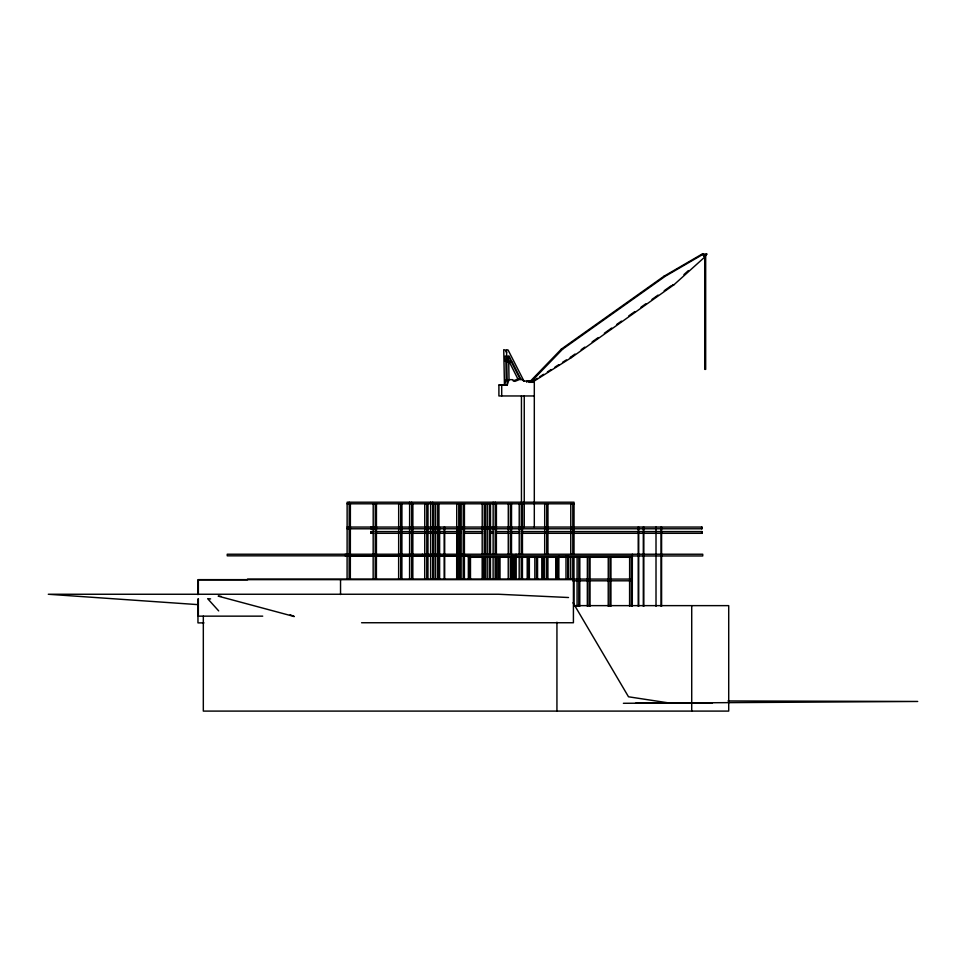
<?xml version="1.0" encoding="UTF-8"?>
<svg xmlns="http://www.w3.org/2000/svg" width="966" height="966" viewBox="0 0 966 966"><rect width="100%" height="100%" fill="white"/><g stroke="black" fill="none" stroke-linecap="round" stroke-linejoin="round"><path stroke-width="1.45" d="M529.61 382.307L529.61 381.22L523.922 381.027L520.71 379.034L517.909 379.034L509.372 362.045L505.93 362.214L506.208 379.662L504.445 384.963L498.903 385.084L498.903 395.963L534.307 395.963M509.01 379.662L512.548 379.662L514.793 381.413L520.71 379.034L512.173 362.045L508.744 362.214L509.01 379.662L507.247 384.963L498.903 385.084M706.291 254.094L704.721 256.497L704.721 369.362L705.675 369.362L705.675 255.29M706.617 254.094L704.721 256.497L702.391 254.094M529.283 382.307L561.343 349.124L663.908 276.288L702.065 254.094L706.943 254.094L704.721 256.497L702.717 254.094M530.6 382.307L562.659 349.124L665.224 276.288L703.381 254.094L705.385 256.497L674.039 284.692L571.474 357.529L532.242 382.307M683.916 274.622L688.396 270.589M575.048 354.051L570.157 357.529L571.474 357.529M581.146 349.716L584.816 347.12M592.134 341.916L598.244 337.581M604.342 333.246L611.671 328.042M616.562 324.576L621.44 321.11M628.769 315.906L634.867 311.571M640.977 307.236L645.856 303.759M651.965 299.424L658.063 295.089M664.173 290.754L671.503 285.55M532.194 381.51L537.253 378.31M539.789 376.716L543.58 374.313M547.384 371.922L551.175 369.519M554.967 367.116L558.771 364.725M562.562 362.322L566.366 359.92M513.175 380.93L517.909 379.034M623.396 703.296L917.7 701.461L728.002 700.954M635.507 703.248L712.437 703.031M704.069 256.497L705.385 256.497M663.908 276.288L665.224 276.288M672.722 284.692L674.039 284.692M561.343 349.124L562.659 349.124M506.208 379.662L507.536 379.662M529.61 381.22L526.808 381.22L526.808 382.307M528.957 382.307L534.307 382.307L534.307 527.062M347.132 503.793L574.045 503.793M347.108 527.062L702.149 527.062L702.149 528.788L347.108 528.788M373.842 531.578L370.835 531.578L370.835 533.304L373.842 533.304M375.834 531.578L461.06 531.578M464.066 531.578L482.602 531.578M489.629 531.578L493.131 531.578M495.643 531.578L509.179 531.578M511.171 531.578L519.708 531.578M521.7 531.578L702.149 531.578L702.149 533.304L521.7 533.304M375.834 533.304L461.06 533.304M464.066 533.304L482.602 533.304M489.629 533.304L493.131 533.304M495.643 533.304L509.179 533.304M511.171 533.304L519.708 533.304M632.344 555.824L227.227 555.824L227.227 554.23L702.741 554.23L702.741 555.957L631.993 555.957M349.656 555.957L373.83 555.957M376.064 555.957L460.999 555.957M464.006 555.957L469.404 555.957M468.353 557.297L632.344 557.297M247.501 579.081L632.332 579.081M247.562 579.805L197.958 579.805L197.958 594.658M572.645 580.808L632.319 580.808M573.768 605.634L728.714 605.634L728.714 711.097L203.319 711.097L203.319 616.175M262.716 616.151L198.356 616.151L198.356 598.63M203.971 622.889L197.958 622.889L197.958 599.113M361.574 622.744L573.418 622.744L573.418 579.648L198.356 579.648L198.356 594.247M568.515 597.519L498.468 594.247L48.3 594.259L198.199 604.644M221.081 596.336L218.183 596.131L294.28 616.55L290.15 614.75M210.6 598.908L207.678 598.703L218.678 610.898M671.273 703.308L628.504 696.788L573.055 602.736M523.922 381.027L508.092 350.018L506.546 349.692L507.247 384.963L504.445 384.963L503.745 349.692L505.29 350.018L506.607 352.602M508.587 356.478L520.457 379.735M701.666 527.062L701.666 528.788M701.666 531.578L701.666 533.304M691.716 605.634L691.716 711.097M661.589 527.062L661.589 606.262M661.094 527.062L661.094 606.262M656.011 527.062L656.011 606.262M643.803 527.062L643.803 606.262M643.308 527.062L643.308 606.262M638.719 527.062L638.719 606.262M638.224 527.062L638.224 606.262M632.332 554.23L632.295 606.262M631.341 557.297L631.341 579.081M631.317 580.808L631.317 606.262M629.627 557.297L629.627 579.081M629.591 580.808L629.591 606.262M610.959 557.297L610.959 579.081M610.935 580.808L610.935 606.262M609.981 557.297L609.981 579.081M609.944 580.808L609.944 606.262M608.254 557.297L608.254 579.081M608.23 580.808L608.23 606.262M590.069 557.297L590.069 579.081M590.045 580.808L590.045 606.262M589.091 557.297L589.091 579.081M589.055 580.808L589.055 606.262M587.364 557.297L587.364 579.081M587.34 580.808L587.34 606.262M579.817 557.297L579.817 579.081M579.781 580.808L579.781 606.262M578.827 557.297L578.827 579.081M578.803 580.808L578.803 606.262M577.1 557.297L577.1 579.081M577.076 580.808L577.076 606.262M574.009 554.243L574.045 502.211L347.132 502.211L347.084 579.081M573.985 557.273L573.985 579.081M573.961 580.808L573.961 604.764M572.826 503.793L572.826 527.062M572.814 528.788L572.814 554.243M572.79 557.273L572.79 579.081M570.785 503.793L570.761 554.243M570.737 557.273L570.737 579.081M568.696 557.297L568.696 579.081M567.742 555.824L567.718 579.081M566.004 555.824L565.991 579.081M558.879 555.824L558.855 579.081M558.179 557.297L558.179 579.081M556.935 622.201L556.935 711.097M556.73 557.297L556.73 579.081M555.74 557.297L555.74 579.081M547.964 503.793L547.964 527.062M547.939 528.788L547.939 554.243M547.915 557.273L547.915 579.081M546.756 503.793L546.756 527.062M546.744 528.788L546.744 554.243M546.72 557.273L546.72 579.081M544.703 503.793L544.691 554.243M544.667 557.273L544.667 579.081M543.943 557.297L543.943 579.081M543.254 557.297L543.254 579.081M541.805 557.297L541.805 579.081M537.555 557.297L537.555 579.081M536.577 557.297L536.577 579.081M534.85 557.297L534.85 579.081M529.356 557.297L529.356 579.081M528.668 557.297L528.668 579.081M527.907 557.297L527.907 579.081M527.219 557.297L527.219 579.081M524.248 395.963L524.248 527.062M522.473 503.793L522.473 527.062M522.449 528.788L522.449 554.243M522.437 557.273L522.437 579.081M521.447 395.963L521.447 502.948M521.278 503.793L521.278 527.062M521.254 528.788L521.254 554.243M521.229 557.273L521.229 579.081M519.225 503.793L519.201 554.243M519.177 557.273L519.177 579.081M516.182 557.297L516.182 579.081M516.061 554.23L516.061 555.824M515.204 557.297L515.204 579.081M514.914 557.297L514.914 579.081M514.431 557.297L514.431 579.081M513.755 555.824L513.743 579.081M512.306 557.297L512.306 555.824L512.306 579.081M511.533 503.793L511.509 554.243M511.497 557.273L511.497 579.081M510.338 503.793L510.314 554.243M510.29 557.273L510.29 579.081M508.285 503.793L508.285 527.062M508.261 528.788L508.261 554.243M508.237 557.273L508.237 579.081M501.704 385.084L501.704 395.963M499.99 557.297L499.99 579.081M499.301 557.297L499.301 579.081M497.864 557.297L497.864 579.081M496.403 503.793L496.403 527.062M496.379 528.788L496.379 554.243M496.355 557.273L496.355 579.081M495.232 502.211L495.184 554.243M495.16 557.273L495.16 579.081M493.155 502.211L493.131 554.243M493.107 557.273L493.107 579.081M490.499 503.793L490.474 554.243M490.462 557.273L490.462 579.081M489.303 503.793L489.303 527.062M489.279 528.788L489.279 554.243M489.255 557.273L489.255 579.081M487.25 503.793L487.226 554.243M487.202 557.273L487.202 579.081M485.463 503.793L485.439 554.243M485.415 557.273L485.403 579.081M484.715 557.297L484.715 579.081M484.268 503.793L484.244 554.243M483.278 557.297L483.278 579.081M482.215 503.793L482.215 527.062M482.191 528.788L482.191 554.243M482.167 557.273L482.167 579.081M470.478 557.297L470.478 579.081M469.814 555.824L469.79 579.081M468.353 555.824L468.353 579.081M464.429 503.793L464.429 527.062M464.405 528.788L464.405 554.243M464.392 555.824L464.392 579.081M463.233 503.793L463.233 527.062M463.209 528.788L463.209 554.243M463.185 555.824L463.185 579.081M461.18 503.793L461.132 579.081M459.985 503.793L459.937 579.081M458.778 503.793L458.79 528.788M458.753 528.788L458.741 579.081M456.906 527.062L456.906 579.371M456.725 503.793L456.725 527.062M456.713 528.788L456.713 554.243M456.689 555.824L456.689 579.081M444.686 527.062L444.686 579.371M444.191 527.062L444.191 579.371M439.615 527.062L439.615 579.371M439.107 527.062L439.107 579.371M438.95 503.793L438.95 527.062M438.926 528.788L438.926 554.243M438.902 555.824L438.902 579.081M437.743 503.793L437.743 527.062M437.731 528.788L437.731 554.243M437.707 555.824L437.707 579.081M435.69 503.793L435.654 579.081M433.903 503.793L433.867 579.081M432.744 502.211L432.671 579.081M430.655 502.211L430.619 579.081M428.01 503.793L427.962 579.081M426.803 503.793L426.803 555.824M426.767 555.824L426.767 579.081M424.75 503.793L424.75 527.062M424.738 528.788L424.738 554.243M424.714 555.824L424.714 579.081M422.335 554.243L422.335 555.824M412.868 503.793L412.868 527.062M412.856 528.788L412.832 579.081M411.697 502.211L411.697 503.793M411.673 503.793L411.637 579.081M409.632 502.211L409.584 579.081M401.928 503.793L401.892 579.081M400.733 503.793L400.697 579.081M398.68 503.793L398.68 527.062M398.668 528.788L398.668 554.243M398.644 555.824L398.644 579.081M376.45 503.793L376.402 579.081M375.255 503.793L375.206 579.081M373.202 503.793L373.202 527.062M373.178 528.788L373.178 554.243M373.154 555.824L373.154 579.081M371.318 527.062L371.318 528.788M371.318 531.578L371.318 533.304M370.835 527.062L370.835 528.788M350.38 503.793L350.332 579.081M349.209 502.211L349.137 579.081M345.273 554.23L345.273 555.957M340.539 579.648L340.539 594.513M508.792 361.26L505.339 361.332L505.109 356.116L506.353 356.116L508.792 361.26M511.594 361.26L508.14 361.332L507.911 356.116L509.154 356.116L511.594 361.26"/></g></svg>
